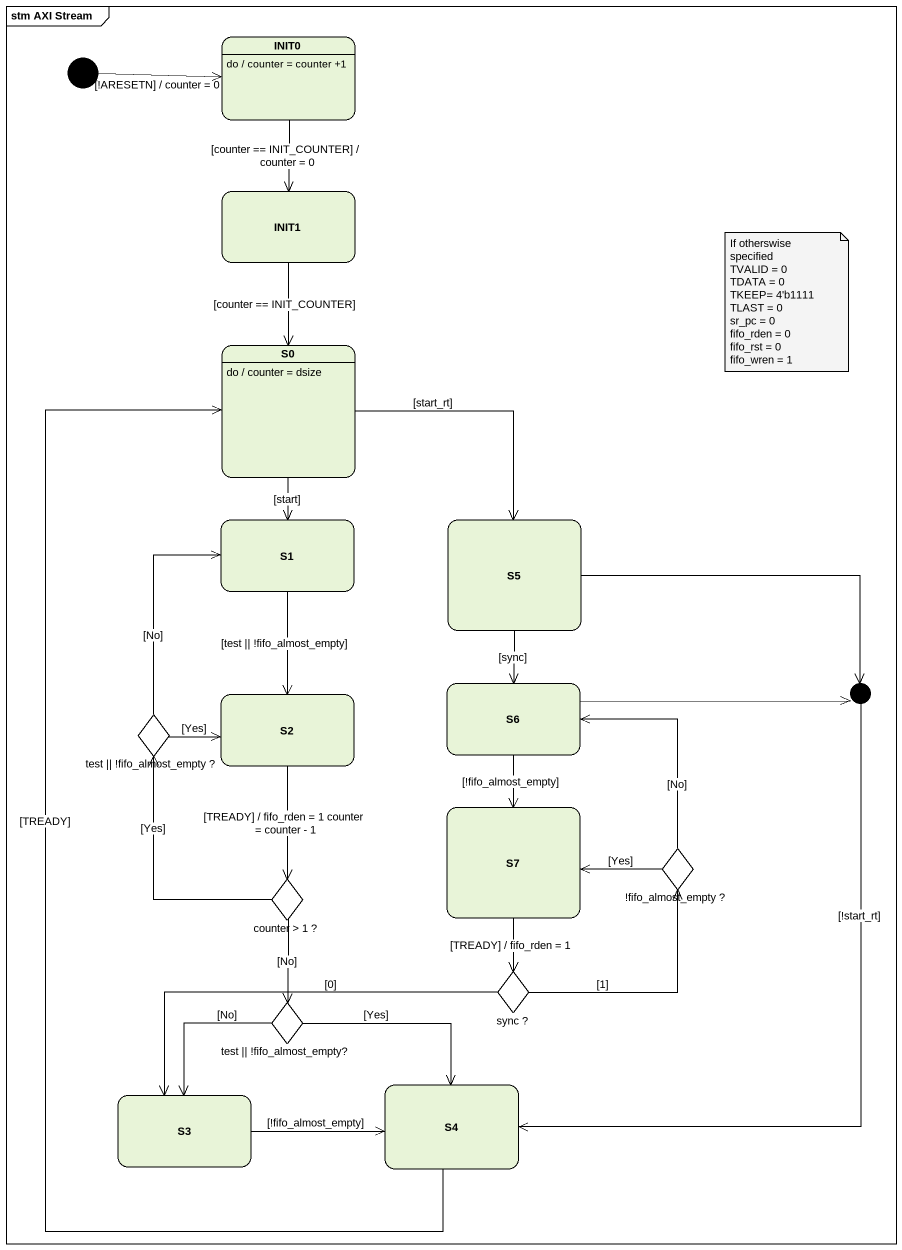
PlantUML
@startuml
mainframe stm AXI Stream
hide empty description
state INIT0
INIT0 : do / counter = counter +1
state INIT1
state S0
S0 : do / counter = dsize
state S1
state S5
state S6
state junction1 <<choice>>
state "test || !fifo_almost_empty ?" as test_fifo_almost_empty <<choice>>
state S2
state S7
state "!fifo_almost_empty ?" as fifo_almost_empty <<choice>>
state "counter > 1 ?" as counter_1 <<choice>>
state "test || !fifo_almost_empty?" as test_fifo_almost_empty_2 <<choice>>
state "sync ?" as sync <<choice>>
state S3
state S4
[*] -right-> INIT0 : [!ARESETN] / counter = 0
INIT0 --> INIT1 : [counter == INIT_COUNTER] / counter = 0
INIT1 --> S0 : [counter == INIT_COUNTER]
S0 --> S1 : [start]
S0 --> S5 : [start_rt]
S1 --> S2 : [test || !fifo_almost_empty]
S5 --> S6 : [sync]
S5 -right-> junction1
S6 -right-> junction1
S6 --> S7 : [!fifo_almost_empty]
junction1 --> S4 : [!start_rt]
test_fifo_almost_empty -up-> S1 : [No]
test_fifo_almost_empty -right-> S2 : [Yes]
S2 --> counter_1 : [TREADY] / fifo_rden = 1 counter = counter - 1
S7 --> sync : [TREADY] / fifo_rden = 1
fifo_almost_empty -up-> S6 : [No]
fifo_almost_empty -left-> S7 : [Yes]
counter_1 -up-> test_fifo_almost_empty : [Yes]
counter_1 --> test_fifo_almost_empty_2 : [No]
test_fifo_almost_empty_2 --> S3 : [No]
test_fifo_almost_empty_2 --> S4 : [Yes]
sync -up-> fifo_almost_empty : [1]
sync -left-> S3 : [0]
S3 -right-> S4 : [!fifo_almost_empty]
S4 -up-> S0 : [TREADY]
note as N1
  If otherswise specified
  TVALID = 0
  TDATA = 0
  TKEEP= 4'b1111
  TLAST = 0
  sr_pc = 0
  fifo_rden = 0
  fifo_rst = 0
  fifo_wren = 1
end note
@enduml
